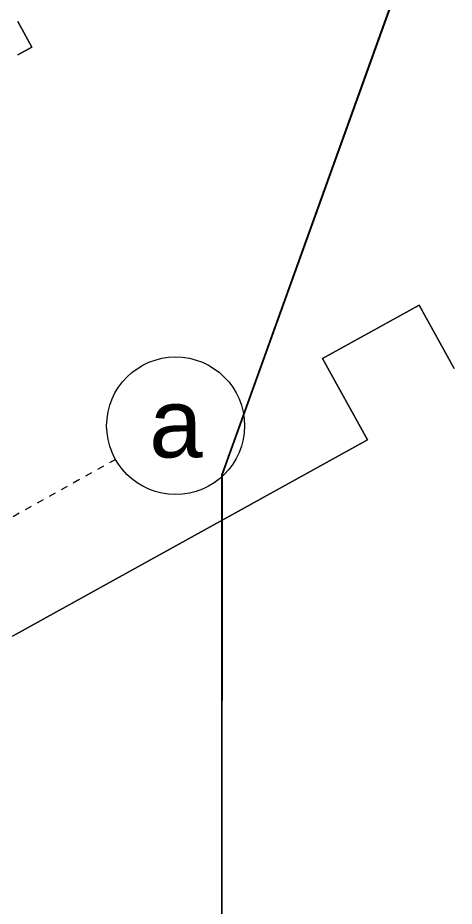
# Model space of a CAD drawing. Header units: metres. Extents: x -16.5 to 80.2, y 17.9 to 114.6.
# Drawn here: x 54.46 to 60.79, y 73.39 to 86.29 of the extents above; entities that cross this region are included whole.
import ezdxf

# ---------------------------------------------------------------- set-up
doc = ezdxf.new("R2010")
doc.units = ezdxf.units.M
doc.linetypes.add('LíneaDeRejilla', pattern=[0.021, 0.012, -0.003, 0.003, -0.003])
for name, color, linetype, lineweight in [('00_URB_HUELLA JARDÍN', 7, 'Continuous', 5), ('00_URB_ZONAS VERDES_NO CTA', 63, 'Continuous', 5), ('A-PISO', 51, 'Continuous', 9), ('H-HID-APAR', 6, 'Continuous', 5), ('S-REJI', 1, 'Continuous', 5), ('S-REJI-IDEN', 1, 'Continuous', 5)]:
    doc.layers.add(name, color=color, linetype=linetype, lineweight=lineweight)
doc.styles.add('Arial_5', font='arial.ttf', dxfattribs={"height": 1})

# ---------------------------------------------------------------- blocks, each defined once
blk = doc.blocks.new('DISPOSICIÓN URBANA JARDIN_dwg-1215257-Nivel 2')
at = {"layer": '00_URB_HUELLA JARDÍN', "color": 253, "flags": 128}
for points in [[(75.701, 120.931), (76.067, 120.714), (75.947, 120.511)], [(80.155, 113.193), (83.155, 118.258), (81.993, 118.947), (82.808, 120.324), (83.715, 119.787)]]:
    blk.add_lwpolyline(points, dxfattribs=at)
at = {"layer": '00_URB_ZONAS VERDES_NO CTA', "color": 254, "flags": 128}
for points in [[(75.947, 120.511), (76.067, 120.714), (75.701, 120.931)], [(83.715, 119.787), (82.808, 120.324), (81.993, 118.947), (83.155, 118.258), (80.155, 113.193)]]:
    blk.add_lwpolyline(points, dxfattribs=at)
blk = doc.blocks.new('Grid - 4mm-563819-Nivel 2')
at = {"layer": 'S-REJI-IDEN'}
blk.add_circle((0, 0), 0.004, dxfattribs=at)

msp = doc.modelspace()

# ---------------------------------------------------------------- linework, layer by layer
at = {"layer": 'A-PISO'}
for p, q in [((59.917, 86.617), (57.416, 79.65)), ((57.431, 79.662), (59.934, 86.617)), ((57.408, 45.28), (57.431, 79.662)), ((57.416, 79.65), (57.416, 45.28))]:
    msp.add_line(p, q, dxfattribs=at)
at = {"layer": 'S-REJI', "linetype": 'LíneaDeRejilla'}
msp.add_line((55.878, 79.88), (50.427, 76.824), dxfattribs=at)

# ---------------------------------------------------------------- block references
at = {"layer": 'H-HID-APAR', "rotation": 329.59469028066}
msp.add_blockref('DISPOSICIÓN URBANA JARDIN_dwg-1215257-Nivel 2', (-72.033, 20.256), dxfattribs=at)
at = {"layer": 'S-REJI-IDEN', "xscale": 249.9999999999999, "yscale": 249.9999999999999, "zscale": 249.9999999999999, "rotation": 119.2725903057568}
msp.add_blockref('Grid - 4mm-563819-Nivel 2', (56.751, 80.369), dxfattribs=at)

# ---------------------------------------------------------------- texts
at = {"layer": 'S-REJI-IDEN', "insert": (56.756, 80.909), "char_height": 1, "width": 0.93044, "attachment_point": 2, "line_spacing_factor": 0.941778, "style": 'Arial_5'}
msp.add_mtext('a', dxfattribs=at)

doc.saveas('drawing.dxf')
